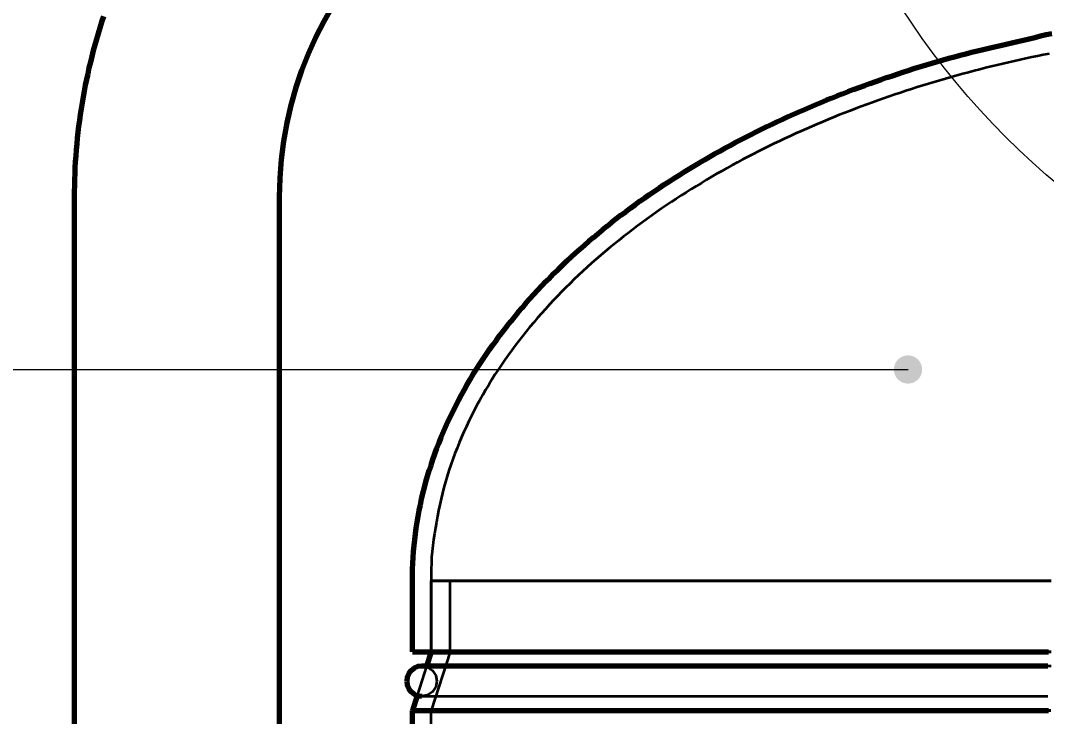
# Model space of a CAD drawing. Header units: millimetres. Extents: x 0 to 2382, y 0 to 420.
# Drawn here: x 104.29 to 147.84, y 311.36 to 340.9 of the extents above; entities that cross this region are included whole.
import ezdxf

# ---------------------------------------------------------------- set-up
doc = ezdxf.new("R2010")
doc.units = ezdxf.units.MM
doc.linetypes.add('IRAM-E-TRAZOS', pattern=[5, 4, -1])
for name, color, linetype, lineweight in [('01-VISIBLE', 7, 'CONTINUOUS', 70), ('02-OCULTA', 4, 'IRAM-E-TRAZOS', 35), ('04-COTA', 3, 'CONTINUOUS', 18), ('08-FINA', 5, 'CONTINUOUS', 18)]:
    doc.layers.add(name, color=color, linetype=linetype, lineweight=lineweight)
doc.styles.add('ISO3098', font='isocpeur.ttf')
doc.dimstyles.new('FLAMA-IRAM', dxfattribs={"dimtxt": 3.5, "dimasz": 3.5, "dimexe": 2, "dimexo": 1.5, "dimgap": 1, "dimtad": 1, "dimdec": 1, "dimtxsty": 'ISO3098', "dimblk": 'IRAM_FLECHA', "dimblk1": 'IRAM_FLECHA', "dimblk2": 'IRAM_FLECHA', "dimcen": 2.5, "dimclrd": 256, "dimclre": 256, "dimclrt": 256, "dimazin": 3, "dimtfac": 1, "dimtmove": 0, "dimatfit": 3, "dimlwd": 18, "dimlwe": 18})

# ---------------------------------------------------------------- blocks, each defined once
blk = doc.blocks.new('IRAM_FLECHA')
blk.add_solid([(0, 0), (-1, 0.125), (-1, -0.125)])

msp = doc.modelspace()

# ---------------------------------------------------------------- hatches: boundary and pattern name
at = {"layer": '08-FINA'}
h = msp.add_hatch(color=7, dxfattribs=at)
h.dxf.hatch_style = 1
edge = h.paths.add_edge_path()
edge.add_arc((141.959, 326.088), 0.6, 0, 360)

# ---------------------------------------------------------------- linework, layer by layer
at = {"layer": '01-VISIBLE'}
for p, q in [((106.572, 333.396), (106.572, 231.121)), ((115.272, 333.396), (115.272, 231.121)), ((120.922, 314.114), (120.922, 317.114)), ((121.722, 314.114), (121.526, 313.504)), ((121.127, 312.255), (120.922, 311.614)), ((120.922, 285.536), (120.922, 311.614))]:
    msp.add_line(p, q, dxfattribs=at)
for points in [[(107.811, 341.064), (107.733, 340.825), (107.657, 340.585), (107.584, 340.344), (107.513, 340.103), (107.445, 339.861), (107.38, 339.618), (107.317, 339.374), (107.256, 339.13), (107.198, 338.885), (107.143, 338.639), (107.09, 338.393), (107.04, 338.147), (106.992, 337.9), (106.946, 337.652), (106.904, 337.404), (106.864, 337.156), (106.826, 336.907), (106.791, 336.658), (106.759, 336.408), (106.729, 336.159), (106.702, 335.908), (106.677, 335.658), (106.655, 335.407), (106.635, 335.156), (106.618, 334.905), (106.604, 334.654), (106.592, 334.403), (106.583, 334.151), (106.577, 333.9), (106.573, 333.648), (106.572, 333.396)], [(120.922, 317.114), (120.923, 317.365), (120.929, 317.615), (120.939, 317.865), (120.954, 318.115), (120.972, 318.365), (120.994, 318.614), (121.021, 318.863), (121.051, 319.111), (121.086, 319.359), (121.124, 319.606), (121.166, 319.853), (121.213, 320.099), (121.263, 320.344), (121.317, 320.589), (121.374, 320.832), (121.436, 321.075), (121.501, 321.317), (121.569, 321.557), (121.642, 321.797), (121.718, 322.035), (121.797, 322.273), (121.88, 322.509), (121.967, 322.744), (122.056, 322.977), (122.149, 323.21), (122.246, 323.441), (122.346, 323.67), (122.449, 323.898), (122.555, 324.125), (122.664, 324.35), (122.776, 324.574), (122.891, 324.796), (123.009, 325.017), (123.13, 325.236), (123.254, 325.453), (123.381, 325.669), (123.51, 325.884), (123.642, 326.096), (123.777, 326.307), (123.914, 326.517), (124.054, 326.724), (124.196, 326.93), (124.34, 327.135), (124.487, 327.337), (124.636, 327.538), (124.787, 327.738), (124.941, 327.935), (125.097, 328.131), (125.255, 328.325), (125.415, 328.518), (125.577, 328.709), (125.741, 328.898), (125.907, 329.085), (126.075, 329.271), (126.244, 329.455), (126.416, 329.637), (126.589, 329.817), (126.765, 329.996), (126.941, 330.173), (127.12, 330.349), (127.3, 330.522), (127.482, 330.694), (127.665, 330.865), (127.85, 331.034), (128.036, 331.201), (128.224, 331.366), (128.413, 331.53), (128.604, 331.692), (128.796, 331.852), (128.99, 332.011), (129.184, 332.169), (129.38, 332.324), (129.578, 332.478), (129.776, 332.631), (129.976, 332.781), (130.177, 332.931), (130.379, 333.078), (130.582, 333.225), (130.786, 333.369), (130.992, 333.512), (131.198, 333.654), (131.406, 333.793), (131.614, 333.932), (131.824, 334.069), (132.034, 334.204), (132.246, 334.338), (132.458, 334.471), (132.671, 334.601), (132.886, 334.731), (133.101, 334.859), (133.317, 334.985), (133.533, 335.11), (133.751, 335.234), (133.97, 335.356), (134.189, 335.477), (134.409, 335.596), (134.629, 335.714), (134.851, 335.831), (135.073, 335.946), (135.296, 336.06), (135.52, 336.172), (135.744, 336.284), (135.969, 336.393), (136.194, 336.502), (136.421, 336.609), (136.647, 336.715), (136.875, 336.819), (137.103, 336.922), (137.332, 337.024), (137.561, 337.124), (137.791, 337.223), (138.021, 337.321), (138.252, 337.417), (138.484, 337.512), (138.716, 337.605), (138.949, 337.697), (139.182, 337.788), (139.416, 337.878), (139.65, 337.966), (139.885, 338.053), (140.12, 338.139), (140.355, 338.224), (140.591, 338.308), (140.827, 338.391), (141.064, 338.473), (141.3, 338.554), (141.538, 338.634), (141.775, 338.714), (142.013, 338.792), (142.251, 338.869), (142.489, 338.945), (142.728, 339.019), (142.968, 339.091), (143.208, 339.161), (143.449, 339.23), (143.69, 339.296), (143.932, 339.361), (144.174, 339.425), (144.417, 339.486), (144.66, 339.547), (144.903, 339.606), (145.146, 339.664), (145.39, 339.721), (145.634, 339.777), (145.878, 339.833), (146.122, 339.889), (146.366, 339.945), (146.61, 340.001), (146.854, 340.057), (147.097, 340.114), (147.34, 340.176), (147.581, 340.244), (147.823, 340.305), (148.069, 340.353)], [(120.922, 314.114), (121.172, 314.114), (121.422, 314.114), (121.672, 314.114), (121.922, 314.114), (122.172, 314.114), (122.422, 314.114), (122.672, 314.114), (122.922, 314.114), (123.172, 314.114), (123.422, 314.114), (123.672, 314.114), (123.922, 314.114), (124.172, 314.114), (124.422, 314.114), (124.672, 314.114), (124.922, 314.114), (125.172, 314.114), (125.422, 314.114), (125.672, 314.114), (125.922, 314.114), (126.172, 314.114), (126.422, 314.114), (126.672, 314.114), (126.922, 314.114), (127.172, 314.114), (127.422, 314.114), (127.672, 314.114), (127.922, 314.114), (128.172, 314.114), (128.422, 314.114), (128.672, 314.114), (128.922, 314.114), (129.172, 314.114), (129.422, 314.114), (129.672, 314.114), (129.922, 314.114), (130.172, 314.114), (130.422, 314.114), (130.672, 314.114), (130.922, 314.114), (131.172, 314.114), (131.422, 314.114), (131.672, 314.114), (131.922, 314.114), (132.172, 314.114), (132.422, 314.114), (132.672, 314.114), (132.922, 314.114), (133.172, 314.114), (133.422, 314.114), (133.672, 314.114), (133.922, 314.114), (134.172, 314.114), (134.422, 314.114), (134.672, 314.114), (134.922, 314.114), (135.172, 314.114), (135.422, 314.114), (135.672, 314.114), (135.922, 314.114), (136.172, 314.114), (136.422, 314.114), (136.672, 314.114), (136.922, 314.114), (137.172, 314.114), (137.422, 314.114), (137.672, 314.114), (137.922, 314.114), (138.172, 314.114), (138.422, 314.114), (138.672, 314.114), (138.922, 314.114), (139.172, 314.114), (139.422, 314.114), (139.672, 314.114), (139.922, 314.114), (140.172, 314.114), (140.422, 314.114), (140.672, 314.114), (140.922, 314.114), (141.172, 314.114), (141.422, 314.114), (141.672, 314.114), (141.922, 314.114), (142.172, 314.114), (142.422, 314.114), (142.672, 314.114), (142.922, 314.114), (143.172, 314.114), (143.422, 314.114), (143.672, 314.114), (143.922, 314.114), (144.172, 314.114), (144.422, 314.114), (144.672, 314.114), (144.922, 314.114), (145.172, 314.114), (145.422, 314.114), (145.672, 314.114), (145.922, 314.114), (146.172, 314.114), (146.422, 314.114), (146.672, 314.114), (146.922, 314.114), (147.172, 314.114), (147.422, 314.114), (147.672, 314.114), (147.922, 314.114)], [(121.322, 313.504), (121.156, 313.483), (121.002, 313.419), (120.869, 313.317), (120.767, 313.184), (120.703, 313.03), (120.682, 312.864)], [(121.526, 313.504), (121.492, 313.504), (121.458, 313.504), (121.424, 313.504), (121.39, 313.504), (121.356, 313.504), (121.322, 313.504)], [(147.892, 313.504), (147.641, 313.504), (147.391, 313.504), (147.14, 313.504), (146.889, 313.504), (146.639, 313.504), (146.388, 313.504), (146.137, 313.504), (145.887, 313.504), (145.636, 313.504), (145.385, 313.504), (145.135, 313.504), (144.884, 313.504), (144.633, 313.504), (144.383, 313.504), (144.132, 313.504), (143.881, 313.504), (143.631, 313.504), (143.38, 313.504), (143.129, 313.504), (142.879, 313.504), (142.628, 313.504), (142.377, 313.504), (142.127, 313.504), (141.876, 313.504), (141.625, 313.504), (141.375, 313.504), (141.124, 313.504), (140.873, 313.504), (140.623, 313.504), (140.372, 313.504), (140.121, 313.504), (139.871, 313.504), (139.62, 313.504), (139.369, 313.504), (139.119, 313.504), (138.868, 313.504), (138.617, 313.504), (138.367, 313.504), (138.116, 313.504), (137.865, 313.504), (137.615, 313.504), (137.364, 313.504), (137.113, 313.504), (136.863, 313.504), (136.612, 313.504), (136.361, 313.504), (136.111, 313.504), (135.86, 313.504), (135.609, 313.504), (135.359, 313.504), (135.108, 313.504), (134.857, 313.504), (134.607, 313.504), (134.356, 313.504), (134.105, 313.504), (133.855, 313.504), (133.604, 313.504), (133.353, 313.504), (133.103, 313.504), (132.852, 313.504), (132.601, 313.504), (132.351, 313.504), (132.1, 313.504), (131.849, 313.504), (131.599, 313.504), (131.348, 313.504), (131.097, 313.504), (130.847, 313.504), (130.596, 313.504), (130.346, 313.504), (130.095, 313.504), (129.844, 313.504), (129.594, 313.504), (129.343, 313.504), (129.092, 313.504), (128.842, 313.504), (128.591, 313.504), (128.34, 313.504), (128.09, 313.504), (127.839, 313.504), (127.588, 313.504), (127.338, 313.504), (127.087, 313.504), (126.836, 313.504), (126.586, 313.504), (126.335, 313.504), (126.084, 313.504), (125.834, 313.504), (125.583, 313.504), (125.332, 313.504), (125.082, 313.504), (124.831, 313.504), (124.58, 313.504), (124.33, 313.504), (124.079, 313.504), (123.828, 313.504), (123.578, 313.504), (123.327, 313.504), (123.076, 313.504), (122.826, 313.504), (122.575, 313.504), (122.324, 313.504), (122.074, 313.504), (121.823, 313.504), (121.572, 313.504), (121.322, 313.504)], [(120.682, 312.864), (120.703, 312.699), (120.767, 312.544), (120.869, 312.412), (121.002, 312.31), (121.156, 312.246), (121.322, 312.224)], [(120.922, 311.614), (121.172, 311.614), (121.422, 311.614), (121.672, 311.614), (121.922, 311.614), (122.172, 311.614), (122.422, 311.614), (122.672, 311.614), (122.922, 311.614), (123.172, 311.614), (123.422, 311.614), (123.672, 311.614), (123.922, 311.614), (124.172, 311.614), (124.422, 311.614), (124.672, 311.614), (124.922, 311.614), (125.172, 311.614), (125.422, 311.614), (125.672, 311.614), (125.922, 311.614), (126.172, 311.614), (126.422, 311.614), (126.672, 311.614), (126.922, 311.614), (127.172, 311.614), (127.422, 311.614), (127.672, 311.614), (127.922, 311.614), (128.172, 311.614), (128.422, 311.614), (128.672, 311.614), (128.922, 311.614), (129.172, 311.614), (129.422, 311.614), (129.672, 311.614), (129.922, 311.614), (130.172, 311.614), (130.422, 311.614), (130.672, 311.614), (130.922, 311.614), (131.172, 311.614), (131.422, 311.614), (131.672, 311.614), (131.922, 311.614), (132.172, 311.614), (132.422, 311.614), (132.672, 311.614), (132.922, 311.614), (133.172, 311.614), (133.422, 311.614), (133.672, 311.614), (133.922, 311.614), (134.172, 311.614), (134.422, 311.614), (134.672, 311.614), (134.922, 311.614), (135.172, 311.614), (135.422, 311.614), (135.672, 311.614), (135.922, 311.614), (136.172, 311.614), (136.422, 311.614), (136.672, 311.614), (136.922, 311.614), (137.172, 311.614), (137.422, 311.614), (137.672, 311.614), (137.922, 311.614), (138.172, 311.614), (138.422, 311.614), (138.672, 311.614), (138.922, 311.614), (139.172, 311.614), (139.422, 311.614), (139.672, 311.614), (139.922, 311.614), (140.172, 311.614), (140.422, 311.614), (140.672, 311.614), (140.922, 311.614), (141.172, 311.614), (141.422, 311.614), (141.672, 311.614), (141.922, 311.614), (142.172, 311.614), (142.422, 311.614), (142.672, 311.614), (142.922, 311.614), (143.172, 311.614), (143.422, 311.614), (143.672, 311.614), (143.922, 311.614), (144.172, 311.614), (144.422, 311.614), (144.672, 311.614), (144.922, 311.614), (145.172, 311.614), (145.422, 311.614), (145.672, 311.614), (145.922, 311.614), (146.172, 311.614), (146.422, 311.614), (146.672, 311.614), (146.922, 311.614), (147.172, 311.614), (147.422, 311.614), (147.672, 311.614), (147.922, 311.614)]]:
    msp.add_lwpolyline(points, dxfattribs=at)
msp.add_arc((130.922, 333.396), 15.65, 90, 180, dxfattribs=at)
at = {"layer": '02-OCULTA'}
for p, q in [((121.722, 314.114), (121.722, 317.114)), ((121.722, 317.114), (121.722, 314.114)), ((122.522, 314.114), (122.522, 317.114)), ((122.522, 314.114), (121.722, 311.614)), ((121.526, 313.504), (121.127, 312.255)), ((121.722, 153.471), (121.722, 311.614))]:
    msp.add_line(p, q, dxfattribs=at)
for points in [[(147.947, 339.487), (147.701, 339.438), (147.455, 339.387), (147.209, 339.336), (146.963, 339.284), (146.718, 339.23), (146.473, 339.175), (146.228, 339.119), (145.983, 339.062), (145.739, 339.004), (145.495, 338.945), (145.251, 338.884), (145.008, 338.823), (144.764, 338.76), (144.522, 338.696), (144.279, 338.63), (144.037, 338.564), (143.795, 338.496), (143.553, 338.428), (143.312, 338.358), (143.071, 338.287), (142.831, 338.214), (142.591, 338.141), (142.351, 338.066), (142.112, 337.99), (141.873, 337.912), (141.634, 337.834), (141.396, 337.754), (141.158, 337.673), (140.921, 337.591), (140.684, 337.508), (140.447, 337.423), (140.211, 337.337), (139.976, 337.25), (139.741, 337.161), (139.506, 337.071), (139.272, 336.98), (139.039, 336.888), (138.806, 336.794), (138.573, 336.699), (138.341, 336.602), (138.11, 336.505), (137.879, 336.406), (137.649, 336.305), (137.419, 336.203), (137.19, 336.1), (136.962, 335.996), (136.734, 335.89), (136.507, 335.783), (136.281, 335.674), (136.055, 335.564), (135.83, 335.453), (135.605, 335.34), (135.382, 335.226), (135.159, 335.11), (134.937, 334.993), (134.715, 334.874), (134.495, 334.754), (134.275, 334.633), (134.056, 334.51), (133.838, 334.385), (133.62, 334.259), (133.404, 334.132), (133.188, 334.002), (132.974, 333.872), (132.76, 333.74), (132.548, 333.606), (132.336, 333.471), (132.125, 333.334), (131.916, 333.196), (131.707, 333.056), (131.499, 332.915), (131.293, 332.772), (131.088, 332.627), (130.883, 332.481), (130.68, 332.333), (130.479, 332.184), (130.278, 332.032), (130.079, 331.88), (129.88, 331.725), (129.684, 331.569), (129.488, 331.411), (129.294, 331.252), (129.101, 331.091), (128.91, 330.928), (128.72, 330.764), (128.532, 330.598), (128.345, 330.43), (128.16, 330.26), (127.976, 330.089), (127.794, 329.916), (127.614, 329.741), (127.435, 329.564), (127.259, 329.386), (127.084, 329.206), (126.911, 329.024), (126.739, 328.84), (126.57, 328.654), (126.403, 328.467), (126.238, 328.278), (126.074, 328.087), (125.913, 327.894), (125.754, 327.7), (125.598, 327.503), (125.443, 327.305), (125.291, 327.106), (125.141, 326.904), (124.994, 326.701), (124.849, 326.496), (124.706, 326.289), (124.566, 326.08), (124.429, 325.87), (124.295, 325.658), (124.163, 325.444), (124.034, 325.228), (123.908, 325.011), (123.785, 324.792), (123.666, 324.571), (123.549, 324.348), (123.436, 324.124), (123.326, 323.899), (123.218, 323.672), (123.114, 323.443), (123.012, 323.214), (122.913, 322.983), (122.818, 322.75), (122.726, 322.517), (122.638, 322.281), (122.553, 322.045), (122.473, 321.807), (122.398, 321.567), (122.327, 321.326), (122.261, 321.084), (122.2, 320.84), (122.143, 320.596), (122.089, 320.35), (122.038, 320.104), (121.991, 319.858), (121.946, 319.611), (121.902, 319.363), (121.859, 319.116), (121.82, 318.868), (121.785, 318.619), (121.759, 318.369), (121.742, 318.119), (121.731, 317.868), (121.726, 317.617), (121.722, 317.366), (121.722, 317.114)], [(148.024, 317.114), (147.774, 317.114), (147.523, 317.114), (147.273, 317.114), (147.022, 317.114), (146.772, 317.114), (146.521, 317.114), (146.271, 317.114), (146.02, 317.114), (145.77, 317.114), (145.519, 317.114), (145.269, 317.114), (145.018, 317.114), (144.768, 317.114), (144.517, 317.114), (144.267, 317.114), (144.016, 317.114), (143.766, 317.114), (143.515, 317.114), (143.265, 317.114), (143.014, 317.114), (142.764, 317.114), (142.513, 317.114), (142.263, 317.114), (142.012, 317.114), (141.762, 317.114), (141.511, 317.114), (141.261, 317.114), (141.01, 317.114), (140.76, 317.114), (140.509, 317.114), (140.259, 317.114), (140.008, 317.114), (139.758, 317.114), (139.507, 317.114), (139.257, 317.114), (139.006, 317.114), (138.756, 317.114), (138.505, 317.114), (138.255, 317.114), (138.004, 317.114), (137.754, 317.114), (137.503, 317.114), (137.253, 317.114), (137.002, 317.114), (136.752, 317.114), (136.501, 317.114), (136.251, 317.114), (136, 317.114), (135.75, 317.114), (135.499, 317.114), (135.249, 317.114), (134.998, 317.114), (134.748, 317.114), (134.497, 317.114), (134.247, 317.114), (133.996, 317.114), (133.746, 317.114), (133.495, 317.114), (133.245, 317.114), (132.994, 317.114), (132.744, 317.114), (132.493, 317.114), (132.243, 317.114), (131.992, 317.114), (131.742, 317.114), (131.491, 317.114), (131.241, 317.114), (130.99, 317.114), (130.74, 317.114), (130.489, 317.114), (130.239, 317.114), (129.988, 317.114), (129.738, 317.114), (129.487, 317.114), (129.237, 317.114), (128.986, 317.114), (128.736, 317.114), (128.485, 317.114), (128.235, 317.114), (127.984, 317.114), (127.734, 317.114), (127.483, 317.114), (127.233, 317.114), (126.982, 317.114), (126.732, 317.114), (126.481, 317.114), (126.231, 317.114), (125.98, 317.114), (125.73, 317.114), (125.479, 317.114), (125.229, 317.114), (124.978, 317.114), (124.728, 317.114), (124.477, 317.114), (124.227, 317.114), (123.976, 317.114), (123.726, 317.114), (123.475, 317.114), (123.225, 317.114), (122.974, 317.114), (122.724, 317.114), (122.473, 317.114), (122.223, 317.114), (121.972, 317.114), (121.722, 317.114)], [(121.722, 317.114), (121.972, 317.114), (122.223, 317.114), (122.473, 317.114), (122.724, 317.114), (122.974, 317.114), (123.225, 317.114), (123.475, 317.114), (123.726, 317.114), (123.976, 317.114), (124.227, 317.114), (124.477, 317.114), (124.728, 317.114), (124.978, 317.114), (125.229, 317.114), (125.479, 317.114), (125.73, 317.114), (125.98, 317.114), (126.231, 317.114), (126.481, 317.114), (126.732, 317.114), (126.982, 317.114), (127.233, 317.114), (127.483, 317.114), (127.734, 317.114), (127.984, 317.114), (128.235, 317.114), (128.485, 317.114), (128.736, 317.114), (128.986, 317.114), (129.237, 317.114), (129.487, 317.114), (129.738, 317.114), (129.988, 317.114), (130.239, 317.114), (130.489, 317.114), (130.74, 317.114), (130.99, 317.114), (131.241, 317.114), (131.491, 317.114), (131.742, 317.114), (131.992, 317.114), (132.243, 317.114), (132.493, 317.114), (132.744, 317.114), (132.994, 317.114), (133.245, 317.114), (133.495, 317.114), (133.746, 317.114), (133.996, 317.114), (134.247, 317.114), (134.497, 317.114), (134.748, 317.114), (134.998, 317.114), (135.249, 317.114), (135.499, 317.114), (135.75, 317.114), (136, 317.114), (136.251, 317.114), (136.501, 317.114), (136.752, 317.114), (137.002, 317.114), (137.253, 317.114), (137.503, 317.114), (137.754, 317.114), (138.004, 317.114), (138.255, 317.114), (138.505, 317.114), (138.756, 317.114), (139.006, 317.114), (139.257, 317.114), (139.507, 317.114), (139.758, 317.114), (140.008, 317.114), (140.259, 317.114), (140.509, 317.114), (140.76, 317.114), (141.01, 317.114), (141.261, 317.114), (141.511, 317.114), (141.762, 317.114), (142.012, 317.114), (142.263, 317.114), (142.513, 317.114), (142.764, 317.114), (143.014, 317.114), (143.265, 317.114), (143.515, 317.114), (143.766, 317.114), (144.016, 317.114), (144.267, 317.114), (144.517, 317.114), (144.768, 317.114), (145.018, 317.114), (145.269, 317.114), (145.519, 317.114), (145.77, 317.114), (146.02, 317.114), (146.271, 317.114), (146.521, 317.114), (146.772, 317.114), (147.022, 317.114), (147.273, 317.114), (147.523, 317.114), (147.774, 317.114), (148.024, 317.114)], [(148.039, 317.114), (147.789, 317.114), (147.539, 317.114), (147.289, 317.114), (147.038, 317.114), (146.788, 317.114), (146.538, 317.114), (146.288, 317.114), (146.038, 317.114), (145.788, 317.114), (145.537, 317.114), (145.287, 317.114), (145.037, 317.114), (144.787, 317.114), (144.537, 317.114), (144.287, 317.114), (144.036, 317.114), (143.786, 317.114), (143.536, 317.114), (143.286, 317.114), (143.036, 317.114), (142.785, 317.114), (142.535, 317.114), (142.285, 317.114), (142.035, 317.114), (141.785, 317.114), (141.535, 317.114), (141.284, 317.114), (141.034, 317.114), (140.784, 317.114), (140.534, 317.114), (140.284, 317.114), (140.034, 317.114), (139.783, 317.114), (139.533, 317.114), (139.283, 317.114), (139.033, 317.114), (138.783, 317.114), (138.533, 317.114), (138.282, 317.114), (138.032, 317.114), (137.782, 317.114), (137.532, 317.114), (137.282, 317.114), (137.032, 317.114), (136.781, 317.114), (136.531, 317.114), (136.281, 317.114), (136.031, 317.114), (135.781, 317.114), (135.531, 317.114), (135.28, 317.114), (135.03, 317.114), (134.78, 317.114), (134.53, 317.114), (134.28, 317.114), (134.03, 317.114), (133.779, 317.114), (133.529, 317.114), (133.279, 317.114), (133.029, 317.114), (132.779, 317.114), (132.528, 317.114), (132.278, 317.114), (132.028, 317.114), (131.778, 317.114), (131.528, 317.114), (131.278, 317.114), (131.027, 317.114), (130.777, 317.114), (130.527, 317.114), (130.277, 317.114), (130.027, 317.114), (129.777, 317.114), (129.526, 317.114), (129.276, 317.114), (129.026, 317.114), (128.776, 317.114), (128.526, 317.114), (128.276, 317.114), (128.025, 317.114), (127.775, 317.114), (127.525, 317.114), (127.275, 317.114), (127.025, 317.114), (126.775, 317.114), (126.524, 317.114), (126.274, 317.114), (126.024, 317.114), (125.774, 317.114), (125.524, 317.114), (125.274, 317.114), (125.023, 317.114), (124.773, 317.114), (124.523, 317.114), (124.273, 317.114), (124.023, 317.114), (123.773, 317.114), (123.522, 317.114), (123.272, 317.114), (123.022, 317.114), (122.772, 317.114), (122.522, 317.114)], [(122.522, 317.114), (122.772, 317.114), (123.022, 317.114), (123.272, 317.114), (123.522, 317.114), (123.773, 317.114), (124.023, 317.114), (124.273, 317.114), (124.523, 317.114), (124.773, 317.114), (125.023, 317.114), (125.274, 317.114), (125.524, 317.114), (125.774, 317.114), (126.024, 317.114), (126.274, 317.114), (126.524, 317.114), (126.775, 317.114), (127.025, 317.114), (127.275, 317.114), (127.525, 317.114), (127.775, 317.114), (128.025, 317.114), (128.276, 317.114), (128.526, 317.114), (128.776, 317.114), (129.026, 317.114), (129.276, 317.114), (129.526, 317.114), (129.777, 317.114), (130.027, 317.114), (130.277, 317.114), (130.527, 317.114), (130.777, 317.114), (131.027, 317.114), (131.278, 317.114), (131.528, 317.114), (131.778, 317.114), (132.028, 317.114), (132.278, 317.114), (132.528, 317.114), (132.779, 317.114), (133.029, 317.114), (133.279, 317.114), (133.529, 317.114), (133.779, 317.114), (134.03, 317.114), (134.28, 317.114), (134.53, 317.114), (134.78, 317.114), (135.03, 317.114), (135.28, 317.114), (135.531, 317.114), (135.781, 317.114), (136.031, 317.114), (136.281, 317.114), (136.531, 317.114), (136.781, 317.114), (137.032, 317.114), (137.282, 317.114), (137.532, 317.114), (137.782, 317.114), (138.032, 317.114), (138.282, 317.114), (138.533, 317.114), (138.783, 317.114), (139.033, 317.114), (139.283, 317.114), (139.533, 317.114), (139.783, 317.114), (140.034, 317.114), (140.284, 317.114), (140.534, 317.114), (140.784, 317.114), (141.034, 317.114), (141.284, 317.114), (141.535, 317.114), (141.785, 317.114), (142.035, 317.114), (142.285, 317.114), (142.535, 317.114), (142.785, 317.114), (143.036, 317.114), (143.286, 317.114), (143.536, 317.114), (143.786, 317.114), (144.036, 317.114), (144.287, 317.114), (144.537, 317.114), (144.787, 317.114), (145.037, 317.114), (145.287, 317.114), (145.537, 317.114), (145.788, 317.114), (146.038, 317.114), (146.288, 317.114), (146.538, 317.114), (146.788, 317.114), (147.038, 317.114), (147.289, 317.114), (147.539, 317.114), (147.789, 317.114), (148.039, 317.114)], [(147.922, 314.114), (147.672, 314.114), (147.422, 314.114), (147.172, 314.114), (146.922, 314.114), (146.672, 314.114), (146.422, 314.114), (146.172, 314.114), (145.922, 314.114), (145.672, 314.114), (145.422, 314.114), (145.172, 314.114), (144.922, 314.114), (144.672, 314.114), (144.422, 314.114), (144.172, 314.114), (143.922, 314.114), (143.672, 314.114), (143.422, 314.114), (143.172, 314.114), (142.922, 314.114), (142.672, 314.114), (142.422, 314.114), (142.172, 314.114), (141.922, 314.114), (141.672, 314.114), (141.422, 314.114), (141.172, 314.114), (140.922, 314.114), (140.672, 314.114), (140.422, 314.114), (140.172, 314.114), (139.922, 314.114), (139.672, 314.114), (139.422, 314.114), (139.172, 314.114), (138.922, 314.114), (138.672, 314.114), (138.422, 314.114), (138.172, 314.114), (137.922, 314.114), (137.672, 314.114), (137.422, 314.114), (137.172, 314.114), (136.922, 314.114), (136.672, 314.114), (136.422, 314.114), (136.172, 314.114), (135.922, 314.114), (135.672, 314.114), (135.422, 314.114), (135.172, 314.114), (134.922, 314.114), (134.672, 314.114), (134.422, 314.114), (134.172, 314.114), (133.922, 314.114), (133.672, 314.114), (133.422, 314.114), (133.172, 314.114), (132.922, 314.114), (132.672, 314.114), (132.422, 314.114), (132.172, 314.114), (131.922, 314.114), (131.672, 314.114), (131.422, 314.114), (131.172, 314.114), (130.922, 314.114), (130.672, 314.114), (130.422, 314.114), (130.172, 314.114), (129.922, 314.114), (129.672, 314.114), (129.422, 314.114), (129.172, 314.114), (128.922, 314.114), (128.672, 314.114), (128.422, 314.114), (128.172, 314.114), (127.922, 314.114), (127.672, 314.114), (127.422, 314.114), (127.172, 314.114), (126.922, 314.114), (126.672, 314.114), (126.422, 314.114), (126.172, 314.114), (125.922, 314.114), (125.672, 314.114), (125.422, 314.114), (125.172, 314.114), (124.922, 314.114), (124.672, 314.114), (124.422, 314.114), (124.172, 314.114), (123.922, 314.114), (123.672, 314.114), (123.422, 314.114), (123.172, 314.114), (122.922, 314.114), (122.672, 314.114), (122.422, 314.114), (122.172, 314.114), (121.922, 314.114), (121.672, 314.114), (121.422, 314.114), (121.172, 314.114), (120.922, 314.114)], [(148.024, 314.114), (147.774, 314.114), (147.523, 314.114), (147.273, 314.114), (147.022, 314.114), (146.772, 314.114), (146.521, 314.114), (146.271, 314.114), (146.02, 314.114), (145.77, 314.114), (145.519, 314.114), (145.269, 314.114), (145.018, 314.114), (144.768, 314.114), (144.517, 314.114), (144.267, 314.114), (144.016, 314.114), (143.766, 314.114), (143.515, 314.114), (143.265, 314.114), (143.014, 314.114), (142.764, 314.114), (142.513, 314.114), (142.263, 314.114), (142.012, 314.114), (141.762, 314.114), (141.511, 314.114), (141.261, 314.114), (141.01, 314.114), (140.76, 314.114), (140.509, 314.114), (140.259, 314.114), (140.008, 314.114), (139.758, 314.114), (139.507, 314.114), (139.257, 314.114), (139.006, 314.114), (138.756, 314.114), (138.505, 314.114), (138.255, 314.114), (138.004, 314.114), (137.754, 314.114), (137.503, 314.114), (137.253, 314.114), (137.002, 314.114), (136.752, 314.114), (136.501, 314.114), (136.251, 314.114), (136, 314.114), (135.75, 314.114), (135.499, 314.114), (135.249, 314.114), (134.998, 314.114), (134.748, 314.114), (134.497, 314.114), (134.247, 314.114), (133.996, 314.114), (133.746, 314.114), (133.495, 314.114), (133.245, 314.114), (132.994, 314.114), (132.744, 314.114), (132.493, 314.114), (132.243, 314.114), (131.992, 314.114), (131.742, 314.114), (131.491, 314.114), (131.241, 314.114), (130.99, 314.114), (130.74, 314.114), (130.489, 314.114), (130.239, 314.114), (129.988, 314.114), (129.738, 314.114), (129.487, 314.114), (129.237, 314.114), (128.986, 314.114), (128.736, 314.114), (128.485, 314.114), (128.235, 314.114), (127.984, 314.114), (127.734, 314.114), (127.483, 314.114), (127.233, 314.114), (126.982, 314.114), (126.732, 314.114), (126.481, 314.114), (126.231, 314.114), (125.98, 314.114), (125.73, 314.114), (125.479, 314.114), (125.229, 314.114), (124.978, 314.114), (124.728, 314.114), (124.477, 314.114), (124.227, 314.114), (123.976, 314.114), (123.726, 314.114), (123.475, 314.114), (123.225, 314.114), (122.974, 314.114), (122.724, 314.114), (122.473, 314.114), (122.223, 314.114), (121.972, 314.114), (121.722, 314.114)], [(121.722, 314.114), (121.972, 314.114), (122.223, 314.114), (122.473, 314.114), (122.724, 314.114), (122.974, 314.114), (123.225, 314.114), (123.475, 314.114), (123.726, 314.114), (123.976, 314.114), (124.227, 314.114), (124.477, 314.114), (124.728, 314.114), (124.978, 314.114), (125.229, 314.114), (125.479, 314.114), (125.73, 314.114), (125.98, 314.114), (126.231, 314.114), (126.481, 314.114), (126.732, 314.114), (126.982, 314.114), (127.233, 314.114), (127.483, 314.114), (127.734, 314.114), (127.984, 314.114), (128.235, 314.114), (128.485, 314.114), (128.736, 314.114), (128.986, 314.114), (129.237, 314.114), (129.487, 314.114), (129.738, 314.114), (129.988, 314.114), (130.239, 314.114), (130.489, 314.114), (130.74, 314.114), (130.99, 314.114), (131.241, 314.114), (131.491, 314.114), (131.742, 314.114), (131.992, 314.114), (132.243, 314.114), (132.493, 314.114), (132.744, 314.114), (132.994, 314.114), (133.245, 314.114), (133.495, 314.114), (133.746, 314.114), (133.996, 314.114), (134.247, 314.114), (134.497, 314.114), (134.748, 314.114), (134.998, 314.114), (135.249, 314.114), (135.499, 314.114), (135.75, 314.114), (136, 314.114), (136.251, 314.114), (136.501, 314.114), (136.752, 314.114), (137.002, 314.114), (137.253, 314.114), (137.503, 314.114), (137.754, 314.114), (138.004, 314.114), (138.255, 314.114), (138.505, 314.114), (138.756, 314.114), (139.006, 314.114), (139.257, 314.114), (139.507, 314.114), (139.758, 314.114), (140.008, 314.114), (140.259, 314.114), (140.509, 314.114), (140.76, 314.114), (141.01, 314.114), (141.261, 314.114), (141.511, 314.114), (141.762, 314.114), (142.012, 314.114), (142.263, 314.114), (142.513, 314.114), (142.764, 314.114), (143.014, 314.114), (143.265, 314.114), (143.515, 314.114), (143.766, 314.114), (144.016, 314.114), (144.267, 314.114), (144.517, 314.114), (144.768, 314.114), (145.018, 314.114), (145.269, 314.114), (145.519, 314.114), (145.77, 314.114), (146.02, 314.114), (146.271, 314.114), (146.521, 314.114), (146.772, 314.114), (147.022, 314.114), (147.273, 314.114), (147.523, 314.114), (147.774, 314.114), (148.024, 314.114)], [(148.024, 314.114), (147.774, 314.114), (147.523, 314.114), (147.273, 314.114), (147.022, 314.114), (146.772, 314.114), (146.521, 314.114), (146.271, 314.114), (146.02, 314.114), (145.77, 314.114), (145.519, 314.114), (145.269, 314.114), (145.018, 314.114), (144.768, 314.114), (144.517, 314.114), (144.267, 314.114), (144.016, 314.114), (143.766, 314.114), (143.515, 314.114), (143.265, 314.114), (143.014, 314.114), (142.764, 314.114), (142.513, 314.114), (142.263, 314.114), (142.012, 314.114), (141.762, 314.114), (141.511, 314.114), (141.261, 314.114), (141.01, 314.114), (140.76, 314.114), (140.509, 314.114), (140.259, 314.114), (140.008, 314.114), (139.758, 314.114), (139.507, 314.114), (139.257, 314.114), (139.006, 314.114), (138.756, 314.114), (138.505, 314.114), (138.255, 314.114), (138.004, 314.114), (137.754, 314.114), (137.503, 314.114), (137.253, 314.114), (137.002, 314.114), (136.752, 314.114), (136.501, 314.114), (136.251, 314.114), (136, 314.114), (135.75, 314.114), (135.499, 314.114), (135.249, 314.114), (134.998, 314.114), (134.748, 314.114), (134.497, 314.114), (134.247, 314.114), (133.996, 314.114), (133.746, 314.114), (133.495, 314.114), (133.245, 314.114), (132.994, 314.114), (132.744, 314.114), (132.493, 314.114), (132.243, 314.114), (131.992, 314.114), (131.742, 314.114), (131.491, 314.114), (131.241, 314.114), (130.99, 314.114), (130.74, 314.114), (130.489, 314.114), (130.239, 314.114), (129.988, 314.114), (129.738, 314.114), (129.487, 314.114), (129.237, 314.114), (128.986, 314.114), (128.736, 314.114), (128.485, 314.114), (128.235, 314.114), (127.984, 314.114), (127.734, 314.114), (127.483, 314.114), (127.233, 314.114), (126.982, 314.114), (126.732, 314.114), (126.481, 314.114), (126.231, 314.114), (125.98, 314.114), (125.73, 314.114), (125.479, 314.114), (125.229, 314.114), (124.978, 314.114), (124.728, 314.114), (124.477, 314.114), (124.227, 314.114), (123.976, 314.114), (123.726, 314.114), (123.475, 314.114), (123.225, 314.114), (122.974, 314.114), (122.724, 314.114), (122.473, 314.114), (122.223, 314.114), (121.972, 314.114), (121.722, 314.114)], [(121.722, 314.114), (121.972, 314.114), (122.223, 314.114), (122.473, 314.114), (122.724, 314.114), (122.974, 314.114), (123.225, 314.114), (123.475, 314.114), (123.726, 314.114), (123.976, 314.114), (124.227, 314.114), (124.477, 314.114), (124.728, 314.114), (124.978, 314.114), (125.229, 314.114), (125.479, 314.114), (125.73, 314.114), (125.98, 314.114), (126.231, 314.114), (126.481, 314.114), (126.732, 314.114), (126.982, 314.114), (127.233, 314.114), (127.483, 314.114), (127.734, 314.114), (127.984, 314.114), (128.235, 314.114), (128.485, 314.114), (128.736, 314.114), (128.986, 314.114), (129.237, 314.114), (129.487, 314.114), (129.738, 314.114), (129.988, 314.114), (130.239, 314.114), (130.489, 314.114), (130.74, 314.114), (130.99, 314.114), (131.241, 314.114), (131.491, 314.114), (131.742, 314.114), (131.992, 314.114), (132.243, 314.114), (132.493, 314.114), (132.744, 314.114), (132.994, 314.114), (133.245, 314.114), (133.495, 314.114), (133.746, 314.114), (133.996, 314.114), (134.247, 314.114), (134.497, 314.114), (134.748, 314.114), (134.998, 314.114), (135.249, 314.114), (135.499, 314.114), (135.75, 314.114), (136, 314.114), (136.251, 314.114), (136.501, 314.114), (136.752, 314.114), (137.002, 314.114), (137.253, 314.114), (137.503, 314.114), (137.754, 314.114), (138.004, 314.114), (138.255, 314.114), (138.505, 314.114), (138.756, 314.114), (139.006, 314.114), (139.257, 314.114), (139.507, 314.114), (139.758, 314.114), (140.008, 314.114), (140.259, 314.114), (140.509, 314.114), (140.76, 314.114), (141.01, 314.114), (141.261, 314.114), (141.511, 314.114), (141.762, 314.114), (142.012, 314.114), (142.263, 314.114), (142.513, 314.114), (142.764, 314.114), (143.014, 314.114), (143.265, 314.114), (143.515, 314.114), (143.766, 314.114), (144.016, 314.114), (144.267, 314.114), (144.517, 314.114), (144.768, 314.114), (145.018, 314.114), (145.269, 314.114), (145.519, 314.114), (145.77, 314.114), (146.02, 314.114), (146.271, 314.114), (146.521, 314.114), (146.772, 314.114), (147.022, 314.114), (147.273, 314.114), (147.523, 314.114), (147.774, 314.114), (148.024, 314.114)], [(148.039, 314.114), (147.789, 314.114), (147.539, 314.114), (147.289, 314.114), (147.038, 314.114), (146.788, 314.114), (146.538, 314.114), (146.288, 314.114), (146.038, 314.114), (145.788, 314.114), (145.537, 314.114), (145.287, 314.114), (145.037, 314.114), (144.787, 314.114), (144.537, 314.114), (144.287, 314.114), (144.036, 314.114), (143.786, 314.114), (143.536, 314.114), (143.286, 314.114), (143.036, 314.114), (142.785, 314.114), (142.535, 314.114), (142.285, 314.114), (142.035, 314.114), (141.785, 314.114), (141.535, 314.114), (141.284, 314.114), (141.034, 314.114), (140.784, 314.114), (140.534, 314.114), (140.284, 314.114), (140.034, 314.114), (139.783, 314.114), (139.533, 314.114), (139.283, 314.114), (139.033, 314.114), (138.783, 314.114), (138.533, 314.114), (138.282, 314.114), (138.032, 314.114), (137.782, 314.114), (137.532, 314.114), (137.282, 314.114), (137.032, 314.114), (136.781, 314.114), (136.531, 314.114), (136.281, 314.114), (136.031, 314.114), (135.781, 314.114), (135.531, 314.114), (135.28, 314.114), (135.03, 314.114), (134.78, 314.114), (134.53, 314.114), (134.28, 314.114), (134.03, 314.114), (133.779, 314.114), (133.529, 314.114), (133.279, 314.114), (133.029, 314.114), (132.779, 314.114), (132.528, 314.114), (132.278, 314.114), (132.028, 314.114), (131.778, 314.114), (131.528, 314.114), (131.278, 314.114), (131.027, 314.114), (130.777, 314.114), (130.527, 314.114), (130.277, 314.114), (130.027, 314.114), (129.777, 314.114), (129.526, 314.114), (129.276, 314.114), (129.026, 314.114), (128.776, 314.114), (128.526, 314.114), (128.276, 314.114), (128.025, 314.114), (127.775, 314.114), (127.525, 314.114), (127.275, 314.114), (127.025, 314.114), (126.775, 314.114), (126.524, 314.114), (126.274, 314.114), (126.024, 314.114), (125.774, 314.114), (125.524, 314.114), (125.274, 314.114), (125.023, 314.114), (124.773, 314.114), (124.523, 314.114), (124.273, 314.114), (124.023, 314.114), (123.773, 314.114), (123.522, 314.114), (123.272, 314.114), (123.022, 314.114), (122.772, 314.114), (122.522, 314.114)], [(122.522, 314.114), (122.772, 314.114), (123.022, 314.114), (123.272, 314.114), (123.522, 314.114), (123.773, 314.114), (124.023, 314.114), (124.273, 314.114), (124.523, 314.114), (124.773, 314.114), (125.023, 314.114), (125.274, 314.114), (125.524, 314.114), (125.774, 314.114), (126.024, 314.114), (126.274, 314.114), (126.524, 314.114), (126.775, 314.114), (127.025, 314.114), (127.275, 314.114), (127.525, 314.114), (127.775, 314.114), (128.025, 314.114), (128.276, 314.114), (128.526, 314.114), (128.776, 314.114), (129.026, 314.114), (129.276, 314.114), (129.526, 314.114), (129.777, 314.114), (130.027, 314.114), (130.277, 314.114), (130.527, 314.114), (130.777, 314.114), (131.027, 314.114), (131.278, 314.114), (131.528, 314.114), (131.778, 314.114), (132.028, 314.114), (132.278, 314.114), (132.528, 314.114), (132.779, 314.114), (133.029, 314.114), (133.279, 314.114), (133.529, 314.114), (133.779, 314.114), (134.03, 314.114), (134.28, 314.114), (134.53, 314.114), (134.78, 314.114), (135.03, 314.114), (135.28, 314.114), (135.531, 314.114), (135.781, 314.114), (136.031, 314.114), (136.281, 314.114), (136.531, 314.114), (136.781, 314.114), (137.032, 314.114), (137.282, 314.114), (137.532, 314.114), (137.782, 314.114), (138.032, 314.114), (138.282, 314.114), (138.533, 314.114), (138.783, 314.114), (139.033, 314.114), (139.283, 314.114), (139.533, 314.114), (139.783, 314.114), (140.034, 314.114), (140.284, 314.114), (140.534, 314.114), (140.784, 314.114), (141.034, 314.114), (141.284, 314.114), (141.535, 314.114), (141.785, 314.114), (142.035, 314.114), (142.285, 314.114), (142.535, 314.114), (142.785, 314.114), (143.036, 314.114), (143.286, 314.114), (143.536, 314.114), (143.786, 314.114), (144.036, 314.114), (144.287, 314.114), (144.537, 314.114), (144.787, 314.114), (145.037, 314.114), (145.287, 314.114), (145.537, 314.114), (145.788, 314.114), (146.038, 314.114), (146.288, 314.114), (146.538, 314.114), (146.788, 314.114), (147.038, 314.114), (147.289, 314.114), (147.539, 314.114), (147.789, 314.114), (148.039, 314.114)], [(121.322, 313.504), (121.567, 313.456), (121.774, 313.317), (121.913, 313.109), (121.962, 312.864), (121.913, 312.62), (121.774, 312.412), (121.567, 312.273), (121.322, 312.224)], [(148.041, 313.504), (147.791, 313.504), (147.54, 313.504), (147.29, 313.504), (147.04, 313.504), (146.79, 313.504), (146.54, 313.504), (146.29, 313.504), (146.04, 313.504), (145.789, 313.504), (145.539, 313.504), (145.289, 313.504), (145.039, 313.504), (144.789, 313.504), (144.539, 313.504), (144.289, 313.504), (144.039, 313.504), (143.788, 313.504), (143.538, 313.504), (143.288, 313.504), (143.038, 313.504), (142.788, 313.504), (142.538, 313.504), (142.288, 313.504), (142.037, 313.504), (141.787, 313.504), (141.537, 313.504), (141.287, 313.504), (141.037, 313.504), (140.787, 313.504), (140.537, 313.504), (140.287, 313.504), (140.036, 313.504), (139.786, 313.504), (139.536, 313.504), (139.286, 313.504), (139.036, 313.504), (138.786, 313.504), (138.536, 313.504), (138.285, 313.504), (138.035, 313.504), (137.785, 313.504), (137.535, 313.504), (137.285, 313.504), (137.035, 313.504), (136.785, 313.504), (136.535, 313.504), (136.284, 313.504), (136.034, 313.504), (135.784, 313.504), (135.534, 313.504), (135.284, 313.504), (135.034, 313.504), (134.784, 313.504), (134.533, 313.504), (134.283, 313.504), (134.033, 313.504), (133.783, 313.504), (133.533, 313.504), (133.283, 313.504), (133.033, 313.504), (132.783, 313.504), (132.532, 313.504), (132.282, 313.504), (132.032, 313.504), (131.782, 313.504), (131.532, 313.504), (131.282, 313.504), (131.032, 313.504), (130.781, 313.504), (130.531, 313.504), (130.281, 313.504), (130.031, 313.504), (129.781, 313.504), (129.531, 313.504), (129.281, 313.504), (129.03, 313.504), (128.78, 313.504), (128.53, 313.504), (128.28, 313.504), (128.03, 313.504), (127.78, 313.504), (127.53, 313.504), (127.28, 313.504), (127.029, 313.504), (126.779, 313.504), (126.529, 313.504), (126.279, 313.504), (126.029, 313.504), (125.779, 313.504), (125.529, 313.504), (125.278, 313.504), (125.028, 313.504), (124.778, 313.504), (124.528, 313.504), (124.278, 313.504), (124.028, 313.504), (123.778, 313.504), (123.528, 313.504), (123.277, 313.504), (123.027, 313.504), (122.777, 313.504), (122.527, 313.504), (122.277, 313.504), (122.027, 313.504), (121.777, 313.504), (121.526, 313.504)], [(121.322, 312.224), (121.572, 312.224), (121.823, 312.224), (122.074, 312.224), (122.324, 312.224), (122.575, 312.224), (122.826, 312.224), (123.076, 312.224), (123.327, 312.224), (123.578, 312.224), (123.828, 312.224), (124.079, 312.224), (124.33, 312.224), (124.58, 312.224), (124.831, 312.224), (125.082, 312.224), (125.332, 312.224), (125.583, 312.224), (125.834, 312.224), (126.084, 312.224), (126.335, 312.224), (126.586, 312.224), (126.836, 312.224), (127.087, 312.224), (127.338, 312.224), (127.588, 312.224), (127.839, 312.224), (128.09, 312.224), (128.34, 312.224), (128.591, 312.224), (128.842, 312.224), (129.092, 312.224), (129.343, 312.224), (129.594, 312.224), (129.844, 312.224), (130.095, 312.224), (130.346, 312.224), (130.596, 312.224), (130.847, 312.224), (131.097, 312.224), (131.348, 312.224), (131.599, 312.224), (131.849, 312.224), (132.1, 312.224), (132.351, 312.224), (132.601, 312.224), (132.852, 312.224), (133.103, 312.224), (133.353, 312.224), (133.604, 312.224), (133.855, 312.224), (134.105, 312.224), (134.356, 312.224), (134.607, 312.224), (134.857, 312.224), (135.108, 312.224), (135.359, 312.224), (135.609, 312.224), (135.86, 312.224), (136.111, 312.224), (136.361, 312.224), (136.612, 312.224), (136.863, 312.224), (137.113, 312.224), (137.364, 312.224), (137.615, 312.224), (137.865, 312.224), (138.116, 312.224), (138.367, 312.224), (138.617, 312.224), (138.868, 312.224), (139.119, 312.224), (139.369, 312.224), (139.62, 312.224), (139.871, 312.224), (140.121, 312.224), (140.372, 312.224), (140.623, 312.224), (140.873, 312.224), (141.124, 312.224), (141.375, 312.224), (141.625, 312.224), (141.876, 312.224), (142.127, 312.224), (142.377, 312.224), (142.628, 312.224), (142.879, 312.224), (143.129, 312.224), (143.38, 312.224), (143.631, 312.224), (143.881, 312.224), (144.132, 312.224), (144.383, 312.224), (144.633, 312.224), (144.884, 312.224), (145.135, 312.224), (145.385, 312.224), (145.636, 312.224), (145.887, 312.224), (146.137, 312.224), (146.388, 312.224), (146.639, 312.224), (146.889, 312.224), (147.14, 312.224), (147.391, 312.224), (147.641, 312.224), (147.892, 312.224)], [(121.322, 312.224), (121.572, 312.224), (121.823, 312.224), (122.074, 312.224), (122.324, 312.224), (122.575, 312.224), (122.826, 312.224), (123.076, 312.224), (123.327, 312.224), (123.578, 312.224), (123.828, 312.224), (124.079, 312.224), (124.33, 312.224), (124.58, 312.224), (124.831, 312.224), (125.082, 312.224), (125.332, 312.224), (125.583, 312.224), (125.834, 312.224), (126.084, 312.224), (126.335, 312.224), (126.586, 312.224), (126.836, 312.224), (127.087, 312.224), (127.338, 312.224), (127.588, 312.224), (127.839, 312.224), (128.09, 312.224), (128.34, 312.224), (128.591, 312.224), (128.842, 312.224), (129.092, 312.224), (129.343, 312.224), (129.594, 312.224), (129.844, 312.224), (130.095, 312.224), (130.346, 312.224), (130.596, 312.224), (130.847, 312.224), (131.097, 312.224), (131.348, 312.224), (131.599, 312.224), (131.849, 312.224), (132.1, 312.224), (132.351, 312.224), (132.601, 312.224), (132.852, 312.224), (133.103, 312.224), (133.353, 312.224), (133.604, 312.224), (133.855, 312.224), (134.105, 312.224), (134.356, 312.224), (134.607, 312.224), (134.857, 312.224), (135.108, 312.224), (135.359, 312.224), (135.609, 312.224), (135.86, 312.224), (136.111, 312.224), (136.361, 312.224), (136.612, 312.224), (136.863, 312.224), (137.113, 312.224), (137.364, 312.224), (137.615, 312.224), (137.865, 312.224), (138.116, 312.224), (138.367, 312.224), (138.617, 312.224), (138.868, 312.224), (139.119, 312.224), (139.369, 312.224), (139.62, 312.224), (139.871, 312.224), (140.121, 312.224), (140.372, 312.224), (140.623, 312.224), (140.873, 312.224), (141.124, 312.224), (141.375, 312.224), (141.625, 312.224), (141.876, 312.224), (142.127, 312.224), (142.377, 312.224), (142.628, 312.224), (142.879, 312.224), (143.129, 312.224), (143.38, 312.224), (143.631, 312.224), (143.881, 312.224), (144.132, 312.224), (144.383, 312.224), (144.633, 312.224), (144.884, 312.224), (145.135, 312.224), (145.385, 312.224), (145.636, 312.224), (145.887, 312.224), (146.137, 312.224), (146.388, 312.224), (146.639, 312.224), (146.889, 312.224), (147.14, 312.224), (147.391, 312.224), (147.641, 312.224), (147.892, 312.224)], [(147.922, 311.614), (147.672, 311.614), (147.422, 311.614), (147.172, 311.614), (146.922, 311.614), (146.672, 311.614), (146.422, 311.614), (146.172, 311.614), (145.922, 311.614), (145.672, 311.614), (145.422, 311.614), (145.172, 311.614), (144.922, 311.614), (144.672, 311.614), (144.422, 311.614), (144.172, 311.614), (143.922, 311.614), (143.672, 311.614), (143.422, 311.614), (143.172, 311.614), (142.922, 311.614), (142.672, 311.614), (142.422, 311.614), (142.172, 311.614), (141.922, 311.614), (141.672, 311.614), (141.422, 311.614), (141.172, 311.614), (140.922, 311.614), (140.672, 311.614), (140.422, 311.614), (140.172, 311.614), (139.922, 311.614), (139.672, 311.614), (139.422, 311.614), (139.172, 311.614), (138.922, 311.614), (138.672, 311.614), (138.422, 311.614), (138.172, 311.614), (137.922, 311.614), (137.672, 311.614), (137.422, 311.614), (137.172, 311.614), (136.922, 311.614), (136.672, 311.614), (136.422, 311.614), (136.172, 311.614), (135.922, 311.614), (135.672, 311.614), (135.422, 311.614), (135.172, 311.614), (134.922, 311.614), (134.672, 311.614), (134.422, 311.614), (134.172, 311.614), (133.922, 311.614), (133.672, 311.614), (133.422, 311.614), (133.172, 311.614), (132.922, 311.614), (132.672, 311.614), (132.422, 311.614), (132.172, 311.614), (131.922, 311.614), (131.672, 311.614), (131.422, 311.614), (131.172, 311.614), (130.922, 311.614), (130.672, 311.614), (130.422, 311.614), (130.172, 311.614), (129.922, 311.614), (129.672, 311.614), (129.422, 311.614), (129.172, 311.614), (128.922, 311.614), (128.672, 311.614), (128.422, 311.614), (128.172, 311.614), (127.922, 311.614), (127.672, 311.614), (127.422, 311.614), (127.172, 311.614), (126.922, 311.614), (126.672, 311.614), (126.422, 311.614), (126.172, 311.614), (125.922, 311.614), (125.672, 311.614), (125.422, 311.614), (125.172, 311.614), (124.922, 311.614), (124.672, 311.614), (124.422, 311.614), (124.172, 311.614), (123.922, 311.614), (123.672, 311.614), (123.422, 311.614), (123.172, 311.614), (122.922, 311.614), (122.672, 311.614), (122.422, 311.614), (122.172, 311.614), (121.922, 311.614), (121.672, 311.614), (121.422, 311.614), (121.172, 311.614), (120.922, 311.614)], [(148.024, 311.614), (147.774, 311.614), (147.523, 311.614), (147.273, 311.614), (147.022, 311.614), (146.772, 311.614), (146.521, 311.614), (146.271, 311.614), (146.02, 311.614), (145.77, 311.614), (145.519, 311.614), (145.269, 311.614), (145.018, 311.614), (144.768, 311.614), (144.517, 311.614), (144.267, 311.614), (144.016, 311.614), (143.766, 311.614), (143.515, 311.614), (143.265, 311.614), (143.014, 311.614), (142.764, 311.614), (142.513, 311.614), (142.263, 311.614), (142.012, 311.614), (141.762, 311.614), (141.511, 311.614), (141.261, 311.614), (141.01, 311.614), (140.76, 311.614), (140.509, 311.614), (140.259, 311.614), (140.008, 311.614), (139.758, 311.614), (139.507, 311.614), (139.257, 311.614), (139.006, 311.614), (138.756, 311.614), (138.505, 311.614), (138.255, 311.614), (138.004, 311.614), (137.754, 311.614), (137.503, 311.614), (137.253, 311.614), (137.002, 311.614), (136.752, 311.614), (136.501, 311.614), (136.251, 311.614), (136, 311.614), (135.75, 311.614), (135.499, 311.614), (135.249, 311.614), (134.998, 311.614), (134.748, 311.614), (134.497, 311.614), (134.247, 311.614), (133.996, 311.614), (133.746, 311.614), (133.495, 311.614), (133.245, 311.614), (132.994, 311.614), (132.744, 311.614), (132.493, 311.614), (132.243, 311.614), (131.992, 311.614), (131.742, 311.614), (131.491, 311.614), (131.241, 311.614), (130.99, 311.614), (130.74, 311.614), (130.489, 311.614), (130.239, 311.614), (129.988, 311.614), (129.738, 311.614), (129.487, 311.614), (129.237, 311.614), (128.986, 311.614), (128.736, 311.614), (128.485, 311.614), (128.235, 311.614), (127.984, 311.614), (127.734, 311.614), (127.483, 311.614), (127.233, 311.614), (126.982, 311.614), (126.732, 311.614), (126.481, 311.614), (126.231, 311.614), (125.98, 311.614), (125.73, 311.614), (125.479, 311.614), (125.229, 311.614), (124.978, 311.614), (124.728, 311.614), (124.477, 311.614), (124.227, 311.614), (123.976, 311.614), (123.726, 311.614), (123.475, 311.614), (123.225, 311.614), (122.974, 311.614), (122.724, 311.614), (122.473, 311.614), (122.223, 311.614), (121.972, 311.614), (121.722, 311.614)], [(121.722, 311.614), (121.972, 311.614), (122.223, 311.614), (122.473, 311.614), (122.724, 311.614), (122.974, 311.614), (123.225, 311.614), (123.475, 311.614), (123.726, 311.614), (123.976, 311.614), (124.227, 311.614), (124.477, 311.614), (124.728, 311.614), (124.978, 311.614), (125.229, 311.614), (125.479, 311.614), (125.73, 311.614), (125.98, 311.614), (126.231, 311.614), (126.481, 311.614), (126.732, 311.614), (126.982, 311.614), (127.233, 311.614), (127.483, 311.614), (127.734, 311.614), (127.984, 311.614), (128.235, 311.614), (128.485, 311.614), (128.736, 311.614), (128.986, 311.614), (129.237, 311.614), (129.487, 311.614), (129.738, 311.614), (129.988, 311.614), (130.239, 311.614), (130.489, 311.614), (130.74, 311.614), (130.99, 311.614), (131.241, 311.614), (131.491, 311.614), (131.742, 311.614), (131.992, 311.614), (132.243, 311.614), (132.493, 311.614), (132.744, 311.614), (132.994, 311.614), (133.245, 311.614), (133.495, 311.614), (133.746, 311.614), (133.996, 311.614), (134.247, 311.614), (134.497, 311.614), (134.748, 311.614), (134.998, 311.614), (135.249, 311.614), (135.499, 311.614), (135.75, 311.614), (136, 311.614), (136.251, 311.614), (136.501, 311.614), (136.752, 311.614), (137.002, 311.614), (137.253, 311.614), (137.503, 311.614), (137.754, 311.614), (138.004, 311.614), (138.255, 311.614), (138.505, 311.614), (138.756, 311.614), (139.006, 311.614), (139.257, 311.614), (139.507, 311.614), (139.758, 311.614), (140.008, 311.614), (140.259, 311.614), (140.509, 311.614), (140.76, 311.614), (141.01, 311.614), (141.261, 311.614), (141.511, 311.614), (141.762, 311.614), (142.012, 311.614), (142.263, 311.614), (142.513, 311.614), (142.764, 311.614), (143.014, 311.614), (143.265, 311.614), (143.515, 311.614), (143.766, 311.614), (144.016, 311.614), (144.267, 311.614), (144.517, 311.614), (144.768, 311.614), (145.018, 311.614), (145.269, 311.614), (145.519, 311.614), (145.77, 311.614), (146.02, 311.614), (146.271, 311.614), (146.521, 311.614), (146.772, 311.614), (147.022, 311.614), (147.273, 311.614), (147.523, 311.614), (147.774, 311.614), (148.024, 311.614)]]:
    msp.add_lwpolyline(points, dxfattribs=at)
at = {"layer": '08-FINA'}
msp.add_line((78.947, 326.088), (141.959, 326.088), dxfattribs=at)
msp.add_circle((169.172, 359.024), 32.625, dxfattribs=at)

# ---------------------------------------------------------------- dimensions: what is measured, and where the dimension line sits
at = {"layer": '04-COTA'}
for base, p1, p2 in [((83.947, 153.471), (105.947, 153.471), (105.947, 370.826)), ((94.947, 153.471), (120.922, 153.471), (156.172, 348.221))]:
    msp.add_linear_dim(base=base, p1=p1, p2=p2, angle=90, dimstyle='FLAMA-IRAM', override={"dimlfac": 2}, dxfattribs=at).render()

doc.saveas('drawing.dxf')
